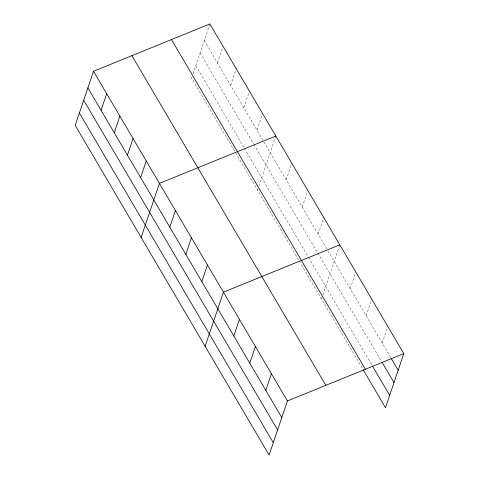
<?xml version="1.0" encoding="UTF-8"?>
<svg xmlns="http://www.w3.org/2000/svg" width="479" height="479" viewBox="0 0 479 479"><rect width="100%" height="100%" fill="white"/><g stroke="black" fill="none" stroke-linecap="round" stroke-linejoin="round"><path stroke-width="0.36" stroke-dasharray="2.4 1.8" d="M192.049 76.658L191.582 78.035L298.812 260.331M192.977 73.91L209.892 23.95M217.454 62.971L223.076 46.367M230.644 85.388L236.261 68.784M243.829 107.805L249.445 91.202M257.013 130.222L262.636 113.619M257.516 190.121L257.977 188.75M258.911 186.002L275.82 136.036M286.197 179.841L291.819 163.237M302.195 207.036L307.817 190.432M318.194 234.237L323.816 217.634M321.505 298.914L339.809 244.829M350.191 288.633L355.807 272.03M366.184 315.829L371.806 299.225M382.182 343.03L387.804 326.421M204.27 40.553L263.42 141.113M263.797 141.754L327.492 250.05M327.864 250.679L391.115 358.208M200.084 52.924L253.583 143.874M253.96 144.514L381.715 361.723M195.767 65.665L243.991 147.652M244.368 148.292L308.207 256.816M308.578 257.451L371.824 364.974M299.183 260.965L362.801 369.123"/><path stroke-width="0.72" d="M93.507 71.293L75.197 125.378L269.108 455.05L287.418 400.965L93.507 71.293L209.892 23.95L403.803 353.622L385.493 407.707L363.172 369.758M101.069 110.314L106.691 93.71M114.259 132.731L119.876 116.128M127.444 155.154L133.06 138.545M140.628 177.571L146.251 160.962M141.125 237.464L159.435 183.385L275.82 136.036M169.811 227.184L175.434 210.58M185.81 254.385L191.432 237.776M201.809 281.58L207.431 264.977M205.12 346.257L223.424 292.172L339.809 244.829M233.806 335.977L239.422 319.373M249.798 363.172L255.421 346.568M265.797 390.373L271.419 373.77M287.418 400.965L403.803 353.622M391.487 358.837L398.181 370.225M382.092 362.352L393.995 382.595M372.566 366.243L389.684 395.337M171.482 39.571L365.393 369.243M131.911 55.672L325.822 385.344M87.885 87.897L281.796 417.568M83.699 100.267L277.61 429.938M79.382 113.008L273.299 442.68"/></g></svg>
